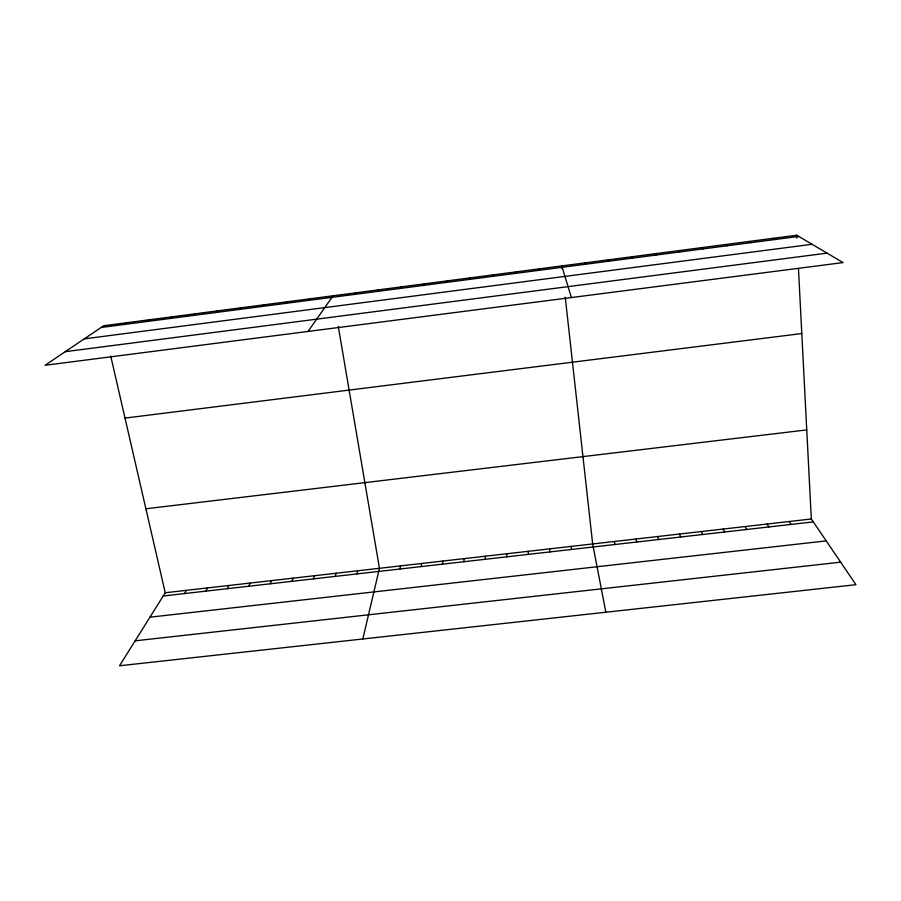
<?xml version="1.0" encoding="UTF-8"?>
<svg xmlns="http://www.w3.org/2000/svg" width="901" height="901" viewBox="0 0 901 901"><rect width="100%" height="100%" fill="white"/><g stroke="black" fill="none" stroke-linecap="round" stroke-linejoin="round"><path stroke-width="1.35" d="M485.301 559.284L485.391 556.199M492.475 276.404L492.52 274.963M463.88 561.728L464.094 558.631M442.504 564.161L442.853 561.053M469.353 279.423L469.556 277.959M421.184 566.594L421.668 563.474M399.92 569.015L400.528 565.884M362.821 638.989L379.445 568.294L338.28 326.387M446.299 282.43L446.659 280.954M356.909 573.926L357.776 570.772M335.161 576.403L336.163 573.239M423.312 285.437L423.819 283.939M313.48 578.87L314.607 575.694M291.845 581.336L293.107 578.149M400.382 288.421L401.035 286.912M270.266 583.803L271.663 580.604M248.744 586.247L250.264 583.048M227.277 588.702L228.933 585.481M377.519 291.406L378.319 289.874M205.867 591.135L207.647 587.914M184.502 593.579L186.417 590.335M354.712 294.39L355.67 292.836M110.733 356.075L165.232 592.757L119.529 665.771L855.95 584.693L811.328 518.987L798.455 268.509M308.029 331.444L333.077 295.787M308.604 300.405L309.854 298.817M285.302 303.446L286.709 301.846M262.056 306.486L263.621 304.853M238.889 309.505L240.59 307.86M215.767 312.523L217.625 310.868M192.724 315.53L194.729 313.852M169.737 318.526L171.888 316.837M146.818 321.522L149.115 319.81M123.955 324.506L126.399 322.783M796.743 235.229L103.75 325.734L45.05 365.288L843.054 262.585L796.743 235.229L796.889 238.01M101.16 327.48L798.77 236.422M84.243 338.877L812.071 244.284M65.232 351.683L827.062 253.136M125.014 418.087L801.8 333.55M145.894 508.772L806.744 429.912M165.232 592.757L811.328 518.987M163.205 596L813.299 521.893M149.949 617.185L826.206 540.893M135.139 640.825L840.656 562.168M772.957 238.337L774.826 239.553M749.238 241.434L750.938 242.673M725.575 244.52L727.118 245.782M701.992 247.606L703.366 248.879M678.453 250.669L679.669 251.976M654.993 253.744L656.052 255.051M631.59 256.796L632.491 258.125M789.208 521.51L791.044 524.438M767.145 524.033L768.835 526.961M608.254 259.848L608.997 261.2M745.138 526.544L746.692 529.495M723.199 529.045L724.607 532.007M701.305 531.545L702.577 534.518M584.986 262.889L585.56 264.252M679.467 534.045L680.604 537.03M657.685 536.534L658.676 539.519M571.369 297.555L561.774 265.919L562.078 268.644M635.96 539.012L636.816 542.019M614.291 541.478L615.011 544.497M605.844 612.23L592.667 543.956L565.242 297.161M538.629 268.937L538.888 270.345M571.099 546.411L571.549 549.452M549.599 548.867L549.914 551.919M515.541 271.956L515.654 273.386M528.144 551.322L528.324 554.385M506.734 553.766L506.79 556.841"/></g></svg>
